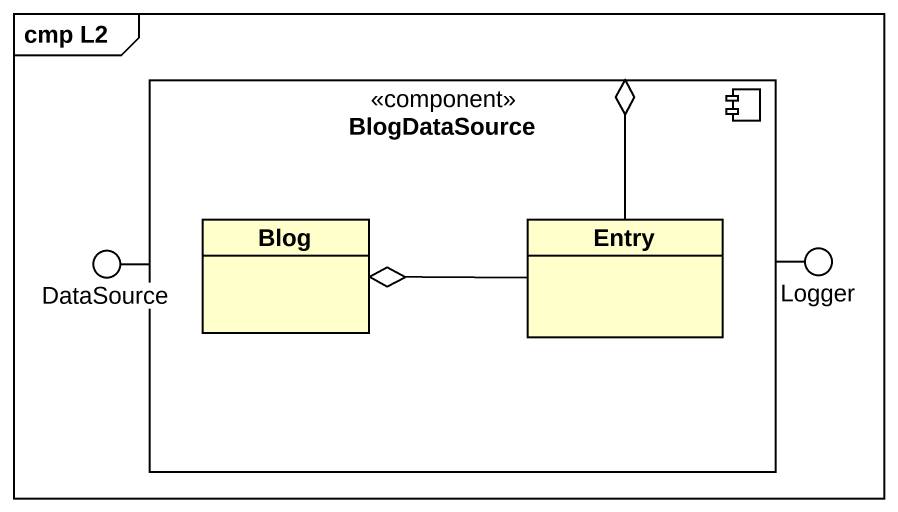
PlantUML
@startuml
mainframe cmp L2
allowmixing
hide circle
hide empty members
component BlogDataSource <<component>> {
  class Blog
  class Entry
}
() DataSource
() Logger
BlogDataSource -left- DataSource
BlogDataSource -right- Logger
Entry -left-o BlogDataSource
Entry -left-o Blog
@enduml
